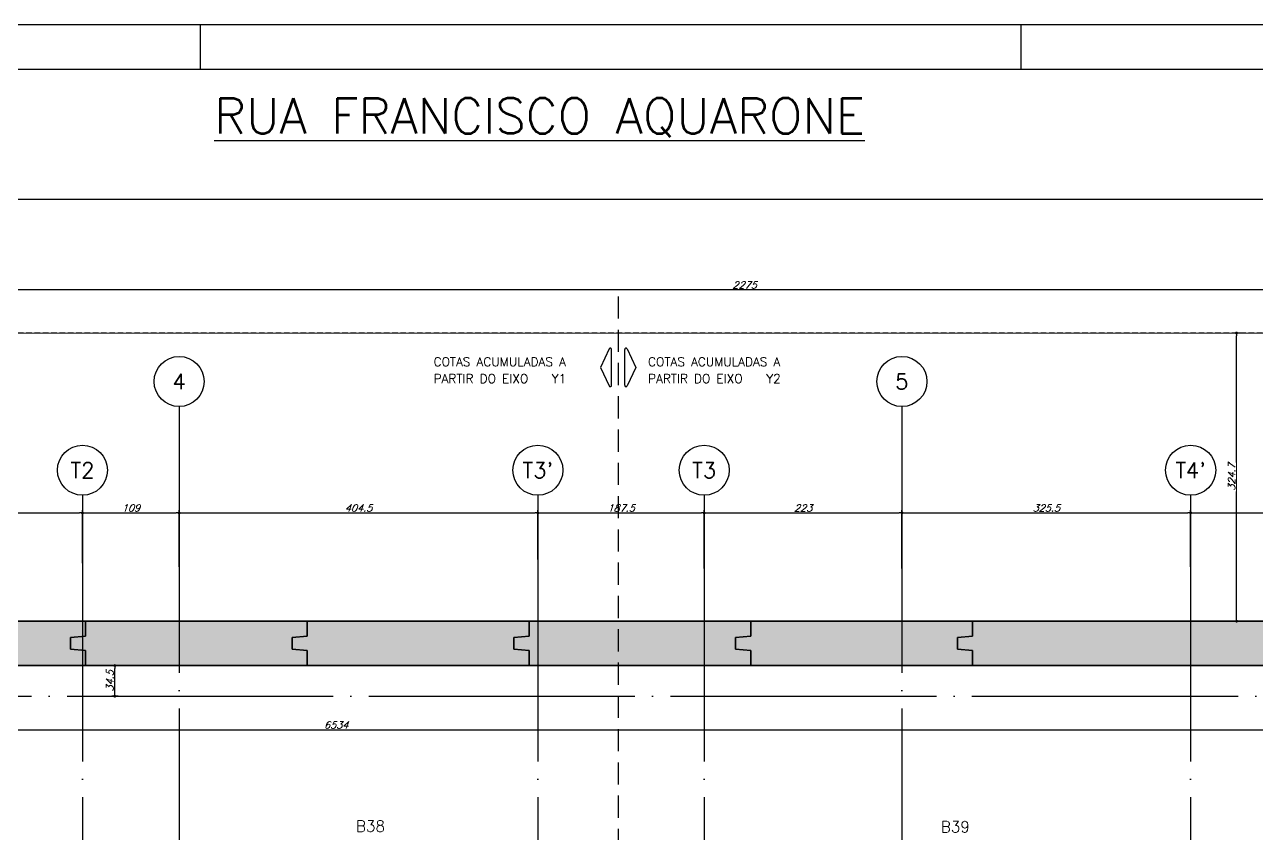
# Model space of a CAD drawing. Header units: millimetres. Extents: x -4281 to 5364, y -2128 to 2372.
# Drawn here: x -384 to 1005, y 1460 to 2372 of the extents above; entities that cross this region are included whole.
import ezdxf
from ezdxf.enums import TextEntityAlignment as Align

# ---------------------------------------------------------------- set-up
doc = ezdxf.new("R2010")
doc.units = ezdxf.units.MM
doc.header["$LTSCALE"] = 50
for name, pattern in [('CONTINUO', [0, 0]), ('DASHED', [0.75, 0.5, -0.25]), ('EIXO', [6.8, 6, -0.4, 0, -0.4])]:
    doc.linetypes.add(name, pattern=pattern)
for name, color, linetype in [('F-BLOCOS-NOME', 3, 'Continuous'), ('F-COTAS', 106, 'Continuous'), ('F-DIVISA', 6, 'Continuous'), ('F-EIXO', 12, 'EIXO'), ('F-MARGEM', 1, 'Continuous'), ('F-SOLIDO-EST', 252, 'Continuous'), ('F-TEXTO', 6, 'Continuous'), ('F-VIGAS', 3, 'Continuous'), ('TG', 7, 'CONTINUO')]:
    doc.layers.add(name, color=color, linetype=linetype)
doc.styles.add('CP-TEXT-INCL', font='romans.shx', dxfattribs={"oblique": 20})
doc.styles.add('MCP', font='romans.shx')
doc.styles.add('ROMANS', font='romans.shx')
doc.dimstyles.new('CP-COTAS-50', dxfattribs={"dimscale": 0.64, "dimtxt": 12.5, "dimasz": 5, "dimexe": 5, "dimexo": 5, "dimgap": 2.5, "dimtad": 1, "dimdec": 1, "dimdsep": 46, "dimtxsty": 'CP-TEXT-INCL', "dimblk1": 'DOT', "dimblk2": 'DOT', "dimsah": 1, "dimcen": 9, "dimclrd": 256, "dimclre": 256, "dimclrt": 256, "dimadec": 0, "dimazin": 0, "dimtfac": 1, "dimtdec": 1, "dimtmove": 2, "dimatfit": 3, "dimldrblk": 'DOT', "dimfxl": 0, "dimtolj": 1, "dimarcsym": 0})

# ---------------------------------------------------------------- blocks, each defined once
blk = doc.blocks.new('*U13')
at = {"layer": 'F-EIXO'}
blk.add_line((0, 0), (0, -2825), dxfattribs=at)
at = {"layer": 'F-EIXO', "color": 2, "linetype": 'Continuous'}
blk.add_circle((0, 28.2072), 28.2072, dxfattribs=at)
at = {"layer": 'F-TEXTO', "style": 'ROMANS'}
blk.add_attdef('EIXO', text='', height=17.5, rotation=360, dxfattribs=at).set_placement((0, 28.2072), align=Align.MIDDLE_CENTER)
blk = doc.blocks.new('*U10')
at = {"layer": 'F-EIXO'}
blk.add_line((0, 0), (0, -2925), dxfattribs=at)
at = {"layer": 'F-EIXO', "color": 2, "linetype": 'Continuous'}
blk.add_circle((0, 28.2072), 28.2072, dxfattribs=at)
at = {"layer": 'F-TEXTO', "style": 'ROMANS'}
blk.add_attdef('EIXO', text='', height=17.5, rotation=360, dxfattribs=at).set_placement((0, 28.2072), align=Align.MIDDLE_CENTER)
blk = doc.blocks.new('*U5')
at = {"layer": 'F-EIXO'}
blk.add_line((0, 0), (7197, 0), dxfattribs=at)
at = {"layer": 'F-TEXTO', "style": 'ROMANS'}
blk.add_attdef('EIXO', text='', height=17.5, dxfattribs=at).set_placement((-28.2072, 0), align=Align.MIDDLE_CENTER)
blk = doc.blocks.new('A0-4L_900')
at = {"layer": 'F-MARGEM', "color": 2}
for p, q in [((81.9, 90), (81.9, 89)), ((100.4, 90), (100.4, 89))]:
    blk.add_line(p, q, dxfattribs=at)
blk.add_lwpolyline([(0, 0), (0, 90), (192.9, 90), (192.9, 0)], close=True, dxfattribs=at)
at = {"layer": 'F-MARGEM', "color": 7}
blk.add_lwpolyline([(2.5, 89), (191.9, 89), (191.9, 1), (2.5, 1)], close=True, dxfattribs=at)
blk = doc.blocks.new('*U15')
at = {"layer": 'F-EIXO', "linetype": 'DASHED'}
blk.add_line((0, 0), (0, -3397.3), dxfattribs=at)
at = {"layer": 'F-EIXO', "color": 4}
for points in [[(-7.4, -59.8, 0.802585), (-10.1, -59.2), (-19.8, -80), (-10.1, -100.8, 0.802585), (-7.4, -100.2)], [(7.4, -59.8, -0.802585), (10.1, -59.2), (19.8, -80), (10.1, -100.8, -0.802585), (7.4, -100.2)]]:
    blk.add_lwpolyline(points, format="xyb", close=True, dxfattribs=at)
at = {"layer": 'F-TEXTO', "color": 2, "style": 'MCP'}
for s, p in [('COTAS ACUMULADAS A', (-208.1, -78.7)), ('COTAS ACUMULADAS A', (33.7, -78.7)), ('PARTIR DO EIXO', (-208.1, -97.6)), ('PARTIR DO EIXO ', (33.7, -97.6))]:
    blk.add_text(s, height=10, rotation=360, dxfattribs=at).set_placement(p)
for tag, p in [('EIXO_S1', (-74.8, -97.6)), ('EIXO_S2', (167, -97.6))]:
    blk.add_attdef(tag, p, '', height=10, rotation=360, dxfattribs=at)
blk = doc.blocks.new('_DOT')
at = {"color": 0, "linetype": 'ByBlock'}
blk.add_line((-0.5, 0), (-1, 0), dxfattribs=at)
at = {"color": 0, "linetype": 'ByBlock', "const_width": 0.5}
blk.add_lwpolyline([(-0.25, 0, 1), (0.25, 0, 1)], format="xyb", close=True, dxfattribs=at)
blk = doc.blocks.new('*D99')
at = {"layer": 'DEFPOINTS', "color": 0, "transparency": 16777216}
for p in [(-318.5, 1821.5), (-506, 1765.8), (-318.5, 1761.7)]:
    blk.add_point(p, dxfattribs=at)
at = {"layer": 'F-COTAS', "lineweight": -2, "transparency": 16777216}
for p, q in [((-506, 1769), (-506, 1824.7)), ((-502.8, 1821.5), (-321.7, 1821.5)), ((-318.5, 1764.9), (-318.5, 1824.7))]:
    blk.add_line(p, q, dxfattribs=at)
at = {"layer": 'F-COTAS', "lineweight": -2, "transparency": 16777216, "xscale": 3.2, "yscale": 3.2, "zscale": 3.2, "rotation": 180}
blk.add_blockref('_DOT', (-506, 1821.5), dxfattribs=at)
at = {"layer": 'F-COTAS', "lineweight": -2, "transparency": 16777216, "xscale": 3.2, "yscale": 3.2, "zscale": 3.2}
blk.add_blockref('_DOT', (-318.5, 1821.5), dxfattribs=at)
at = {"layer": 'F-COTAS', "transparency": 16777216, "insert": (-412.2, 1827.1), "char_height": 8, "attachment_point": 5, "style": 'CP-TEXT-INCL'}
blk.add_mtext('\\A1;187.5', dxfattribs=at)
blk = doc.blocks.new('*D100')
at = {"layer": 'DEFPOINTS', "color": 0, "transparency": 16777216}
for p in [(-209.5, 1821.5), (-318.5, 1761.7), (-209.5, 1757.6)]:
    blk.add_point(p, dxfattribs=at)
at = {"layer": 'F-COTAS', "lineweight": -2, "transparency": 16777216}
for p, q in [((-318.5, 1764.9), (-318.5, 1824.7)), ((-315.3, 1821.5), (-212.7, 1821.5)), ((-209.5, 1760.8), (-209.5, 1824.7))]:
    blk.add_line(p, q, dxfattribs=at)
at = {"layer": 'F-COTAS', "lineweight": -2, "transparency": 16777216, "xscale": 3.2, "yscale": 3.2, "zscale": 3.2, "rotation": 180}
blk.add_blockref('_DOT', (-318.5, 1821.5), dxfattribs=at)
at = {"layer": 'F-COTAS', "lineweight": -2, "transparency": 16777216, "xscale": 3.2, "yscale": 3.2, "zscale": 3.2}
blk.add_blockref('_DOT', (-209.5, 1821.5), dxfattribs=at)
at = {"layer": 'F-COTAS', "transparency": 16777216, "insert": (-264, 1827.1), "char_height": 8, "attachment_point": 5, "style": 'CP-TEXT-INCL'}
blk.add_mtext('\\A1;109', dxfattribs=at)
blk = doc.blocks.new('*D101')
at = {"layer": 'DEFPOINTS', "color": 0, "transparency": 16777216}
for p in [(195, 1821.5), (195, 1765.9), (-209.5, 1757.6)]:
    blk.add_point(p, dxfattribs=at)
at = {"layer": 'F-COTAS', "lineweight": -2, "transparency": 16777216}
for p, q in [((-209.5, 1760.8), (-209.5, 1824.7)), ((-206.3, 1821.5), (191.8, 1821.5)), ((195, 1769.1), (195, 1824.7))]:
    blk.add_line(p, q, dxfattribs=at)
at = {"layer": 'F-COTAS', "lineweight": -2, "transparency": 16777216, "xscale": 3.2, "yscale": 3.2, "zscale": 3.2, "rotation": 180}
blk.add_blockref('_DOT', (-209.5, 1821.5), dxfattribs=at)
at = {"layer": 'F-COTAS', "lineweight": -2, "transparency": 16777216, "xscale": 3.2, "yscale": 3.2, "zscale": 3.2}
blk.add_blockref('_DOT', (195, 1821.5), dxfattribs=at)
at = {"layer": 'F-COTAS', "transparency": 16777216, "insert": (-7.2, 1827.1), "char_height": 8, "attachment_point": 5, "style": 'CP-TEXT-INCL'}
blk.add_mtext('\\A1;404.5', dxfattribs=at)
blk = doc.blocks.new('*D102')
at = {"layer": 'DEFPOINTS', "color": 0, "transparency": 16777216}
for p in [(382.5, 1821.5), (195, 1765.9), (382.5, 1755.5)]:
    blk.add_point(p, dxfattribs=at)
at = {"layer": 'F-COTAS', "lineweight": -2, "transparency": 16777216}
for p, q in [((195, 1769.1), (195, 1824.7)), ((198.2, 1821.5), (379.3, 1821.5)), ((382.5, 1758.7), (382.5, 1824.7))]:
    blk.add_line(p, q, dxfattribs=at)
at = {"layer": 'F-COTAS', "lineweight": -2, "transparency": 16777216, "xscale": 3.2, "yscale": 3.2, "zscale": 3.2, "rotation": 180}
blk.add_blockref('_DOT', (195, 1821.5), dxfattribs=at)
at = {"layer": 'F-COTAS', "lineweight": -2, "transparency": 16777216, "xscale": 3.2, "yscale": 3.2, "zscale": 3.2}
blk.add_blockref('_DOT', (382.5, 1821.5), dxfattribs=at)
at = {"layer": 'F-COTAS', "transparency": 16777216, "insert": (288.8, 1827.1), "char_height": 8, "attachment_point": 5, "style": 'CP-TEXT-INCL'}
blk.add_mtext('\\A1;187.5', dxfattribs=at)
blk = doc.blocks.new('*D103')
at = {"layer": 'DEFPOINTS', "color": 0, "transparency": 16777216}
for p in [(605.5, 1821.5), (382.5, 1755.5), (605.5, 1755.5)]:
    blk.add_point(p, dxfattribs=at)
at = {"layer": 'F-COTAS', "lineweight": -2, "transparency": 16777216}
for p, q in [((382.5, 1758.7), (382.5, 1824.7)), ((385.7, 1821.5), (602.3, 1821.5)), ((605.5, 1758.7), (605.5, 1824.7))]:
    blk.add_line(p, q, dxfattribs=at)
at = {"layer": 'F-COTAS', "lineweight": -2, "transparency": 16777216, "xscale": 3.2, "yscale": 3.2, "zscale": 3.2, "rotation": 180}
blk.add_blockref('_DOT', (382.5, 1821.5), dxfattribs=at)
at = {"layer": 'F-COTAS', "lineweight": -2, "transparency": 16777216, "xscale": 3.2, "yscale": 3.2, "zscale": 3.2}
blk.add_blockref('_DOT', (605.5, 1821.5), dxfattribs=at)
at = {"layer": 'F-COTAS', "transparency": 16777216, "insert": (494, 1827.1), "char_height": 8, "attachment_point": 5, "style": 'CP-TEXT-INCL'}
blk.add_mtext('\\A1;223', dxfattribs=at)
blk = doc.blocks.new('*D104')
at = {"layer": 'DEFPOINTS', "color": 0, "transparency": 16777216}
for p in [(931, 1821.5), (605.5, 1755.5), (931, 1757.6)]:
    blk.add_point(p, dxfattribs=at)
at = {"layer": 'F-COTAS', "lineweight": -2, "transparency": 16777216}
for p, q in [((605.5, 1758.7), (605.5, 1824.7)), ((608.7, 1821.5), (927.8, 1821.5)), ((931, 1760.8), (931, 1824.7))]:
    blk.add_line(p, q, dxfattribs=at)
at = {"layer": 'F-COTAS', "lineweight": -2, "transparency": 16777216, "xscale": 3.2, "yscale": 3.2, "zscale": 3.2, "rotation": 180}
blk.add_blockref('_DOT', (605.5, 1821.5), dxfattribs=at)
at = {"layer": 'F-COTAS', "lineweight": -2, "transparency": 16777216, "xscale": 3.2, "yscale": 3.2, "zscale": 3.2}
blk.add_blockref('_DOT', (931, 1821.5), dxfattribs=at)
at = {"layer": 'F-COTAS', "transparency": 16777216, "insert": (768.2, 1827.1), "char_height": 8, "attachment_point": 5, "style": 'CP-TEXT-INCL'}
blk.add_mtext('\\A1;325.5', dxfattribs=at)
blk = doc.blocks.new('*D105')
at = {"layer": 'DEFPOINTS', "color": 0, "transparency": 16777216}
for p in [(1128, 1821.5), (931, 1757.6), (1128, 1757.6)]:
    blk.add_point(p, dxfattribs=at)
at = {"layer": 'F-COTAS', "lineweight": -2, "transparency": 16777216}
for p, q in [((931, 1760.8), (931, 1824.7)), ((934.2, 1821.5), (1124.8, 1821.5)), ((1128, 1760.8), (1128, 1824.7))]:
    blk.add_line(p, q, dxfattribs=at)
at = {"layer": 'F-COTAS', "lineweight": -2, "transparency": 16777216, "xscale": 3.2, "yscale": 3.2, "zscale": 3.2, "rotation": 180}
blk.add_blockref('_DOT', (931, 1821.5), dxfattribs=at)
at = {"layer": 'F-COTAS', "lineweight": -2, "transparency": 16777216, "xscale": 3.2, "yscale": 3.2, "zscale": 3.2}
blk.add_blockref('_DOT', (1128, 1821.5), dxfattribs=at)
at = {"layer": 'F-COTAS', "transparency": 16777216, "insert": (1029.5, 1827.1), "char_height": 8, "attachment_point": 5, "style": 'CP-TEXT-INCL'}
blk.add_mtext('\\A1;197', dxfattribs=at)
blk = doc.blocks.new('*D224')
at = {"layer": 'DEFPOINTS', "color": 0, "transparency": 16777216}
for p in [(-709.5, 2072.7), (-709.5, 2072.7), (1565.5, 2063.6)]:
    blk.add_point(p, dxfattribs=at)
at = {"layer": 'F-COTAS', "lineweight": -2, "transparency": 16777216}
for p, q in [((1562.3, 2072.7), (-706.3, 2072.7)), ((1565.5, 2066.8), (1565.5, 2075.9))]:
    blk.add_line(p, q, dxfattribs=at)
at = {"layer": 'F-COTAS', "lineweight": -2, "transparency": 16777216, "xscale": 3.2, "yscale": 3.2, "zscale": 3.2, "rotation": 180}
blk.add_blockref('_DOT', (-709.5, 2072.7), dxfattribs=at)
at = {"layer": 'F-COTAS', "lineweight": -2, "transparency": 16777216, "xscale": 3.2, "yscale": 3.2, "zscale": 3.2}
blk.add_blockref('_DOT', (1565.5, 2072.7), dxfattribs=at)
at = {"layer": 'F-COTAS', "transparency": 16777216, "insert": (428, 2078.3), "char_height": 8, "attachment_point": 5, "style": 'CP-TEXT-INCL'}
blk.add_mtext('\\A1;2275', dxfattribs=at)
blk = doc.blocks.new('A$C738E28E5')
at = {"layer": 'F-SOLIDO-EST'}
h = blk.add_hatch(color=256, dxfattribs=at)
h.dxf.hatch_style = 1
h.paths.add_polyline_path([(-332, 1681), (-315, 1682.5), (-315, 1699.5), (-565, 1699.5), (-565, 1682.5), (-582, 1681), (-582, 1668), (-565, 1666.5), (-565, 1649.5), (-315, 1649.5), (-315, 1666.5), (-332, 1668)])
h = blk.add_hatch(color=256, dxfattribs=at)
h.dxf.hatch_style = 1
h.paths.add_polyline_path([(-65, 1699.5), (-315, 1699.5), (-315, 1682.5), (-332, 1681), (-332, 1668), (-315, 1666.5), (-315, 1649.5), (-65, 1649.5), (-65, 1666.5), (-82, 1668), (-82, 1681), (-65, 1682.5)])
h = blk.add_hatch(color=256, dxfattribs=at)
h.dxf.hatch_style = 1
h.paths.add_polyline_path([(185, 1699.5), (-65, 1699.5), (-65, 1682.5), (-82, 1681), (-82, 1668), (-65, 1666.5), (-65, 1649.5), (185, 1649.5), (185, 1666.5), (168, 1668), (168, 1681), (185, 1682.5)])
h = blk.add_hatch(color=256, dxfattribs=at)
h.dxf.hatch_style = 1
h.paths.add_polyline_path([(435, 1666.5), (418, 1668), (418, 1681), (435, 1682.5), (435, 1699.5), (185, 1699.5), (185, 1682.5), (168, 1681), (168, 1668), (185, 1666.5), (185, 1649.5), (435, 1649.5)])
h = blk.add_hatch(color=256, dxfattribs=at)
h.dxf.hatch_style = 1
h.paths.add_polyline_path([(685, 1666.5), (668, 1668), (668, 1681), (685, 1682.5), (685, 1699.5), (435, 1699.5), (435, 1682.5), (418, 1681), (418, 1668), (435, 1666.5), (435, 1649.5), (685, 1649.5)])
h = blk.add_hatch(color=256, dxfattribs=at)
h.dxf.hatch_style = 1
h.paths.add_polyline_path([(1149, 1681), (1166, 1682.5), (1166, 1699.5), (685, 1699.5), (685, 1682.5), (668, 1681), (668, 1668), (685, 1666.5), (685, 1649.5), (1166, 1649.5), (1166, 1666.5), (1149, 1668)])
blk = doc.blocks.new('A$C3CB31523')
at = {"layer": 'F-VIGAS'}
for p, q in [((-315, 6699.5), (-565, 6699.5)), ((-565, 6699.5), (-315, 6699.5)), ((-315, 6682.5), (-315, 6699.5)), ((-315, 6699.5), (-315, 6682.5)), ((-65, 6699.5), (-315, 6699.5)), ((-315, 6699.5), (-315, 6682.5)), ((-315, 6682.5), (-315, 6699.5)), ((-315, 6699.5), (-65, 6699.5)), ((-65, 6682.5), (-65, 6699.5)), ((-65, 6699.5), (-65, 6682.5)), ((185, 6699.5), (-65, 6699.5)), ((-65, 6699.5), (-65, 6682.5)), ((-65, 6682.5), (-65, 6699.5)), ((-65, 6699.5), (185, 6699.5)), ((185, 6682.5), (185, 6699.5)), ((185, 6699.5), (185, 6682.5)), ((435, 6699.5), (185, 6699.5)), ((185, 6699.5), (185, 6682.5)), ((185, 6682.5), (185, 6699.5)), ((185, 6699.5), (435, 6699.5)), ((435, 6682.5), (435, 6699.5)), ((435, 6699.5), (435, 6682.5)), ((685, 6699.5), (435, 6699.5)), ((435, 6699.5), (435, 6682.5)), ((435, 6682.5), (435, 6699.5)), ((435, 6699.5), (685, 6699.5)), ((1166, 6699.5), (685, 6699.5)), ((685, 6699.5), (685, 6682.5)), ((685, 6682.5), (685, 6699.5)), ((685, 6699.5), (1166, 6699.5)), ((685, 6682.5), (685, 6699.5)), ((685, 6699.5), (685, 6682.5)), ((-332, 6681), (-315, 6682.5)), ((-315, 6682.5), (-332, 6681)), ((-315, 6682.5), (-332, 6681)), ((-332, 6681), (-315, 6682.5)), ((-332, 6668), (-332, 6681)), ((-332, 6681), (-332, 6668)), ((-332, 6681), (-332, 6668)), ((-332, 6668), (-332, 6681)), ((-82, 6681), (-65, 6682.5)), ((-65, 6682.5), (-82, 6681)), ((-65, 6682.5), (-82, 6681)), ((-82, 6681), (-65, 6682.5)), ((-82, 6668), (-82, 6681)), ((-82, 6681), (-82, 6668)), ((-82, 6681), (-82, 6668)), ((-82, 6668), (-82, 6681)), ((168, 6681), (185, 6682.5)), ((185, 6682.5), (168, 6681)), ((185, 6682.5), (168, 6681)), ((168, 6681), (185, 6682.5)), ((168, 6668), (168, 6681)), ((168, 6681), (168, 6668)), ((168, 6681), (168, 6668)), ((168, 6668), (168, 6681)), ((418, 6681), (435, 6682.5)), ((435, 6682.5), (418, 6681)), ((435, 6682.5), (418, 6681)), ((418, 6681), (435, 6682.5)), ((418, 6668), (418, 6681)), ((418, 6681), (418, 6668)), ((418, 6681), (418, 6668)), ((418, 6668), (418, 6681)), ((685, 6682.5), (668, 6681)), ((668, 6681), (685, 6682.5)), ((668, 6681), (685, 6682.5)), ((685, 6682.5), (668, 6681)), ((668, 6681), (668, 6668)), ((668, 6668), (668, 6681)), ((668, 6668), (668, 6681)), ((668, 6681), (668, 6668)), ((-315, 6666.5), (-332, 6668)), ((-332, 6668), (-315, 6666.5)), ((-332, 6668), (-315, 6666.5)), ((-315, 6666.5), (-332, 6668)), ((-315, 6649.5), (-315, 6666.5)), ((-315, 6666.5), (-315, 6649.5)), ((-315, 6666.5), (-315, 6649.5)), ((-315, 6649.5), (-315, 6666.5)), ((-65, 6666.5), (-82, 6668)), ((-82, 6668), (-65, 6666.5)), ((-82, 6668), (-65, 6666.5)), ((-65, 6666.5), (-82, 6668)), ((-65, 6649.5), (-65, 6666.5)), ((-65, 6666.5), (-65, 6649.5)), ((-65, 6666.5), (-65, 6649.5)), ((-65, 6649.5), (-65, 6666.5)), ((185, 6666.5), (168, 6668)), ((168, 6668), (185, 6666.5)), ((168, 6668), (185, 6666.5)), ((185, 6666.5), (168, 6668)), ((185, 6649.5), (185, 6666.5)), ((185, 6666.5), (185, 6649.5)), ((185, 6666.5), (185, 6649.5)), ((185, 6649.5), (185, 6666.5)), ((435, 6666.5), (418, 6668)), ((418, 6668), (435, 6666.5)), ((418, 6668), (435, 6666.5)), ((435, 6666.5), (418, 6668)), ((435, 6649.5), (435, 6666.5)), ((435, 6666.5), (435, 6649.5)), ((435, 6666.5), (435, 6649.5)), ((435, 6649.5), (435, 6666.5)), ((668, 6668), (685, 6666.5)), ((685, 6666.5), (668, 6668)), ((685, 6666.5), (668, 6668)), ((668, 6668), (685, 6666.5)), ((685, 6666.5), (685, 6649.5)), ((685, 6649.5), (685, 6666.5)), ((685, 6649.5), (685, 6666.5)), ((685, 6666.5), (685, 6649.5)), ((-565, 6649.5), (-315, 6649.5)), ((-315, 6649.5), (-565, 6649.5)), ((-315, 6649.5), (-65, 6649.5)), ((-65, 6649.5), (-315, 6649.5)), ((-65, 6649.5), (185, 6649.5)), ((185, 6649.5), (-65, 6649.5)), ((185, 6649.5), (435, 6649.5)), ((435, 6649.5), (185, 6649.5)), ((435, 6649.5), (685, 6649.5)), ((685, 6649.5), (435, 6649.5)), ((685, 6649.5), (1166, 6649.5)), ((1166, 6649.5), (685, 6649.5))]:
    blk.add_line(p, q, dxfattribs=at)
at = {"layer": 'F-SOLIDO-EST'}
blk.add_blockref('A$C738E28E5', (0, 5000), dxfattribs=at)
blk = doc.blocks.new('*D245')
at = {"layer": 'DEFPOINTS', "color": 0, "transparency": 16777216}
for p in [(-282, 1649.5), (-275, 1649.5), (-275, 1615)]:
    blk.add_point(p, dxfattribs=at)
at = {"layer": 'F-COTAS', "lineweight": -2, "transparency": 16777216}
for p, q in [((-278.2, 1649.5), (-285.2, 1649.5)), ((-282, 1618.2), (-282, 1646.3)), ((-278.2, 1615), (-285.2, 1615))]:
    blk.add_line(p, q, dxfattribs=at)
at = {"layer": 'F-COTAS', "lineweight": -2, "transparency": 16777216, "xscale": 3.2, "yscale": 3.2, "zscale": 3.2}
for p, rotation in [((-282, 1649.5), 90), ((-282, 1615), 270)]:
    blk.add_blockref('_DOT', p, dxfattribs=dict(at, rotation=rotation))
at = {"layer": 'F-COTAS', "transparency": 16777216, "insert": (-287.6, 1632.2), "char_height": 8, "attachment_point": 5, "rotation": 90, "style": 'CP-TEXT-INCL'}
blk.add_mtext('\\A1;34.5', dxfattribs=at)
blk = doc.blocks.new('*D260')
at = {"layer": 'DEFPOINTS', "color": 0, "transparency": 16777216}
for p in [(-3299.5, 1649.5), (3234.5, 1591.9), (3234.5, 1577)]:
    blk.add_point(p, dxfattribs=at)
at = {"layer": 'F-COTAS', "lineweight": -2, "transparency": 16777216}
for p, q in [((-3299.5, 1646.3), (-3299.5, 1573.8)), ((3234.5, 1588.7), (3234.5, 1573.8)), ((-3296.3, 1577), (3231.3, 1577))]:
    blk.add_line(p, q, dxfattribs=at)
at = {"layer": 'F-COTAS', "lineweight": -2, "transparency": 16777216, "xscale": 3.2, "yscale": 3.2, "zscale": 3.2, "rotation": 180}
blk.add_blockref('_DOT', (-3299.5, 1577), dxfattribs=at)
at = {"layer": 'F-COTAS', "lineweight": -2, "transparency": 16777216, "xscale": 3.2, "yscale": 3.2, "zscale": 3.2}
blk.add_blockref('_DOT', (3234.5, 1577), dxfattribs=at)
at = {"layer": 'F-COTAS', "transparency": 16777216, "insert": (-32.5, 1582.6), "char_height": 8, "attachment_point": 5, "style": 'CP-TEXT-INCL'}
blk.add_mtext('\\A1;6534', dxfattribs=at)
blk = doc.blocks.new('*D453')
at = {"layer": 'DEFPOINTS', "color": 0, "transparency": 16777216}
for p in [(982.8, 2024.2), (989.6, 2024.2), (989.6, 1699.5)]:
    blk.add_point(p, dxfattribs=at)
at = {"layer": 'F-COTAS', "lineweight": -2, "transparency": 16777216}
for p, q in [((986.4, 2024.2), (979.6, 2024.2)), ((982.8, 1702.7), (982.8, 2021)), ((986.4, 1699.5), (979.6, 1699.5))]:
    blk.add_line(p, q, dxfattribs=at)
at = {"layer": 'F-COTAS', "lineweight": -2, "transparency": 16777216, "xscale": 3.2, "yscale": 3.2, "zscale": 3.2}
for p, rotation in [((982.8, 2024.2), 90), ((982.8, 1699.5), 270)]:
    blk.add_blockref('_DOT', p, dxfattribs=dict(at, rotation=rotation))
at = {"layer": 'F-COTAS', "transparency": 16777216, "insert": (977.2, 1861.9), "char_height": 8, "attachment_point": 5, "rotation": 90, "style": 'CP-TEXT-INCL', "bg_fill": 3, "box_fill_scale": 1.1, "bg_fill_color": 256, "bg_fill_true_color": 13158600, "bg_fill_transparency": 0}
blk.add_mtext('\\A1;324.7', dxfattribs=at)
blk = doc.blocks.new('zw$25E5')
at = {"layer": 'TG', "color": 2, "linetype": 'CONTINUO'}
blk.add_polyline3d([(80.2, 3502.1, 0), (7316.6, 3501.8, 0)], dxfattribs=at)

msp = doc.modelspace()

# ---------------------------------------------------------------- linework, layer by layer
at = {"layer": 'F-DIVISA', "color": 253}
msp.add_line((4318.91, 2174.58), (-3688, 2174.58), dxfattribs=at)
at = {"layer": 'F-DIVISA', "color": 4, "linetype": 'DASHED', "ltscale": 0.25, "flags": 128}
msp.add_lwpolyline([(3296.03, 2024.21), (3571.4, 2024.21), (3587.77, 434.4), (4164.42, 438.38), (4170.81, -1407.31), (-3630.75, -1353.06), (-3665.01, 2024.21), (3277.95, 2024.21)], dxfattribs=at)

# ---------------------------------------------------------------- block references
at = {"layer": 'F-EIXO'}
msp.add_blockref('*U15', (285.5, 2065.46), dxfattribs=at).add_auto_attribs({'EIXO_S2': 'Y2', 'EIXO_S1': 'Y1'})
at = {"layer": 'F-EIXO', "linetype": 'Continuous'}
for name, p, values in [('*U10', (-209.5, 1941.36), {'EIXO': '4'}), ('*U10', (605.5, 1941.36), {'EIXO': '5'}), ('*U13', (-318.5, 1841.36), {'EIXO': 'T2'}), ('*U13', (195, 1841.36), {'EIXO': "T3'"}), ('*U13', (382.5, 1841.36), {'EIXO': 'T3'}), ('*U10', (931, 1841.36), {'EIXO': "T4'"})]:
    msp.add_blockref(name, p, dxfattribs=at).add_auto_attribs(values)
msp.add_blockref('*U5', (-3736.84, 1615), dxfattribs=at)
at = {"layer": 'F-MARGEM', "xscale": 50, "yscale": 50, "zscale": 50}
msp.add_blockref('A0-4L_900', (-4280.59, -2128.38), dxfattribs=at)
at = {"layer": 'F-VIGAS', "linetype": 'Continuous'}
msp.add_blockref('A$C3CB31523', (0, -5000), dxfattribs=at)
at = {"layer": 'TG'}
msp.add_blockref('zw$25E5', (-3745.25, -1477.84), dxfattribs=at)

# ---------------------------------------------------------------- texts
at = {"layer": 'F-BLOCOS-NOME', "linetype": 'Continuous', "style": 'MCP'}
for s, p in [('B38', (-10.11, 1462.28)), ('B39', (649.31, 1461.56))]:
    msp.add_text(s, height=12.5, dxfattribs=at).set_placement(p)

# ---------------------------------------------------------------- dimensions: what is measured, and where the dimension line sits
at = {"layer": 'F-COTAS'}
for base, p1, p2, picture, middle in [((-709.5, 2072.75), (1565.5, 2063.58), (-709.5, 2072.75), '*D224', (428, 2078.35)), ((-318.5, 1821.49), (-506, 1765.8), (-318.5, 1761.68), '*D99', (-412.25, 1827.09)), ((-209.5, 1821.49), (-318.5, 1761.68), (-209.5, 1757.55), '*D100', (-264, 1827.09)), ((195, 1821.49), (-209.5, 1757.55), (195, 1765.86), '*D101', (-7.25, 1827.09)), ((382.5, 1821.49), (195, 1765.86), (382.5, 1755.55), '*D102', (288.75, 1827.09)), ((605.5, 1821.49), (382.5, 1755.55), (605.5, 1755.55), '*D103', (494, 1827.09)), ((931, 1821.49), (605.5, 1755.55), (931, 1757.61), '*D104', (768.25, 1827.09)), ((1128, 1821.49), (931, 1757.61), (1128, 1757.61), '*D105', (1029.5, 1827.09))]:
    dim = msp.add_linear_dim(base=base, p1=p1, p2=p2, dimstyle='CP-COTAS-50', dxfattribs=at)
    dim.commit()
    dim.dimension.update_dxf_attribs({"geometry": picture, "text_midpoint": middle})
dim = msp.add_linear_dim(base=(3234.5, 1576.99), p1=(-3299.49, 1649.5), p2=(3234.5, 1591.85), dimstyle='CP-COTAS-50', override={"dimfxl": 10}, dxfattribs=at)
dim.commit()
dim.dimension.update_dxf_attribs({"geometry": '*D260', "text_midpoint": (-32.49, 1582.59)})
dim = msp.add_linear_dim(base=(-282.03, 1649.5), p1=(-274.95, 1615), p2=(-274.95, 1649.5), angle=90, dimstyle='CP-COTAS-50', override={"dimfxl": 10}, dxfattribs=at)
dim.commit()
dim.dimension.update_dxf_attribs({"geometry": '*D245', "text_midpoint": (-287.63, 1632.25)})

# ---------------------------------------------------------------- next in the draw order: texts
at = {"layer": 'F-TEXTO', "color": 2, "insert": (-170.12, 2288.91), "char_height": 40, "width": 1136.4205, "attachment_point": 1, "style": 'ROMANS', "bg_fill": 3, "box_fill_scale": 1.25, "bg_fill_color": 256, "bg_fill_true_color": 13158600, "bg_fill_transparency": 0}
msp.add_mtext('{\\LRUA FRANCISCO AQUARONE}', dxfattribs=at)

# ---------------------------------------------------------------- next in the draw order: dimensions: what is measured, and where the dimension line sits
at = {"layer": 'F-COTAS'}
dim = msp.add_linear_dim(base=(982.77, 2024.21), p1=(989.58, 1699.5), p2=(989.58, 2024.21), angle=90, dimstyle='CP-COTAS-50', override={"dimtfill": 1, "dimarcsym": 2}, dxfattribs=at)
dim.commit()
dim.dimension.update_dxf_attribs({"geometry": '*D453', "text_midpoint": (977.17, 1861.86)})

doc.saveas('drawing.dxf')
